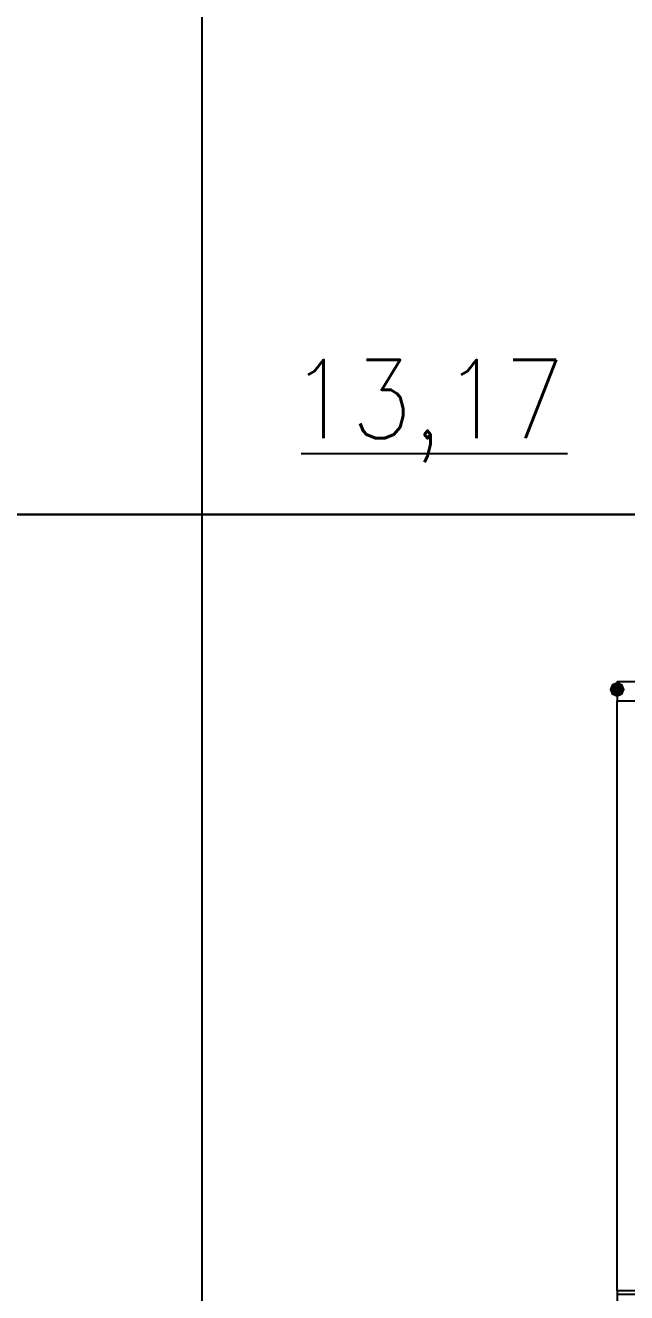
# Model space of a CAD drawing. Header units: millimetres. Extents: x 0 to 420, y 0 to 297.
# Drawn here: x 369.85 to 376.53, y 160.63 to 174.73 of the extents above; entities that cross this region are included whole.
import ezdxf

# ---------------------------------------------------------------- set-up
doc = ezdxf.new("R2010")
doc.units = ezdxf.units.MM
doc.layers.get('0').update_dxf_attribs({"linetype": 'CONTINUOUS'})
doc.styles.get("Standard").update_dxf_attribs({"font": 'STANDARD'})

msp = doc.modelspace()

# ---------------------------------------------------------------- hatches: boundary and pattern name
at = {"true_color": 0x000007}
msp.add_hatch(color=0, dxfattribs=at).paths.add_polyline_path([(376.512667, 167.343667), (376.487796, 167.283871), (376.428, 167.259), (376.368204, 167.283871), (376.343333, 167.343667), (376.368204, 167.403462), (376.428, 167.428333), (376.487796, 167.403463)], flags=0)

# ---------------------------------------------------------------- linework, layer by layer
at = {"color": 0, "true_color": 0x000005}
msp.add_lwpolyline([(369.485333, 150.960667), (371.813667, 150.960667), (371.813667, 176.868667), (369.443, 176.868667)], dxfattribs=at)
at = {"color": 0, "true_color": 0x0000ab}
msp.add_lwpolyline([(360.045, 169.291), (376.639667, 169.291), (376.639667, 175.979667), (360.045, 175.979667)], close=True, dxfattribs=at)
at = {"color": 0, "true_color": 0x000007}
for points in [[(372.914333, 169.968333), (375.877667, 169.968333)], [(376.428, 163.914667), (376.428, 167.216667), (376.555, 167.216667)], [(376.555, 160.655), (376.428, 160.655), (376.428, 163.914667)]]:
    msp.add_lwpolyline(points, dxfattribs=at)
at = {"color": 0, "true_color": 0x000008}
msp.add_lwpolyline([(255.185333, 158.453667), (376.639667, 158.453667), (376.639667, 169.291), (255.185333, 169.291)], close=True, dxfattribs=at)
at = {"color": 0, "true_color": 0x000007}
for points in [[(376.639667, 167.216667), (376.639667, 167.428333), (376.428, 167.428333), (376.428, 167.216667), (376.639667, 167.216667), (376.639667, 167.428333), (376.428, 167.428333), (376.428, 167.216667)], [(376.639667, 160.401), (376.639667, 160.612667), (376.428, 160.612667), (376.428, 160.401), (376.639667, 160.401), (376.639667, 160.655), (376.428, 160.655), (376.428, 160.401)]]:
    msp.add_lwpolyline(points, close=True, dxfattribs=at)

# ---------------------------------------------------------------- texts
at = {"color": 0, "true_color": 0x000007, "insert": (372.78734, 171.009701), "char_height": 0.872032, "width": 2.37386489, "attachment_point": 1}
msp.add_mtext('13,17', dxfattribs=at)

doc.saveas('drawing.dxf')
